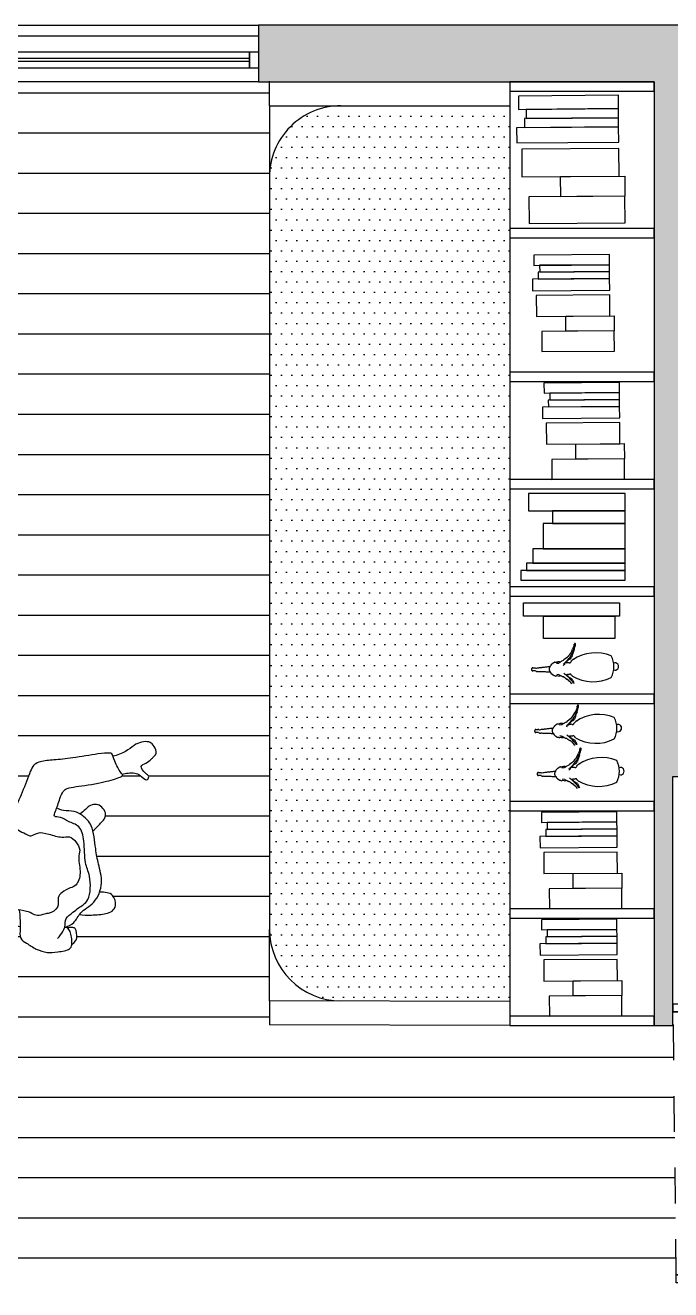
# Model space of a CAD drawing. Header units: metres. Extents: x 113 to 8702, y -1158 to 1243.
# Drawn here: x 5912.402 to 5914.208, y -731.57 to -728.037 of the extents above; entities that cross this region are included whole.
import ezdxf

# ---------------------------------------------------------------- set-up
doc = ezdxf.new("R2010")
doc.units = ezdxf.units.M
doc.header["$MEASUREMENT"] = 0
doc.linetypes.add('HIDDEN', pattern=[0.375, 0.25, -0.125])
for name, color, linetype in [('Edges', 7, 'Continuous'), ('OPENINGS', 7, 'Continuous'), ('PINK', 6, 'Continuous'), ('YELLOW', 2, 'Continuous')]:
    doc.layers.add(name, color=color, linetype=linetype)
pattern_1 = [(0, (0.55346, 22.75361), (3e-17, 0.1122875), [])]

# ---------------------------------------------------------------- blocks, each defined once
blk = doc.blocks.new('kkjef7')
at = {"layer": 'Edges', "color": 250}
for p, q in [((55946.106, -20874.6053), (55946.1058, -20874.6056)), ((55946.1058, -20874.6056), (55946.1061, -20874.606)), ((55946.107, -20874.6048), (55946.106, -20874.6053)), ((55946.1061, -20874.606), (55946.1065, -20874.6064)), ((55946.1065, -20874.6064), (55946.1071, -20874.6068)), ((55946.107, -20874.6048), (55946.1082, -20874.6046)), ((55946.1071, -20874.6068), (55946.1076, -20874.6072)), ((55946.1076, -20874.6072), (55946.1083, -20874.6076)), ((55946.1086, -20874.6046), (55946.1082, -20874.6046)), ((55946.1083, -20874.6076), (55946.1089, -20874.6079)), ((55946.1086, -20874.6046), (55946.1099, -20874.6044)), ((55946.1089, -20874.6079), (55946.1097, -20874.6082)), ((55946.1107, -20874.6084), (55946.1097, -20874.6082)), ((55946.1099, -20874.6044), (55946.1111, -20874.6044)), ((55946.1117, -20874.6086), (55946.1107, -20874.6084)), ((55946.1111, -20874.6044), (55946.1121, -20874.6045)), ((55946.1124, -20874.6088), (55946.1117, -20874.6086)), ((55946.1121, -20874.6045), (55946.1128, -20874.6046)), ((55946.1142, -20874.6093), (55946.1124, -20874.6088)), ((55946.1128, -20874.6046), (55946.1135, -20874.6047)), ((55946.1135, -20874.6047), (55946.1147, -20874.605)), ((55946.1142, -20874.6093), (55946.1144, -20874.6094)), ((55946.116, -20874.6063), (55946.1143, -20874.6059)), ((55946.1144, -20874.6094), (55946.1182, -20874.6107)), ((55946.1147, -20874.605), (55946.1171, -20874.6056)), ((55946.1175, -20874.607), (55946.116, -20874.6063)), ((55946.1201, -20874.6064), (55946.1171, -20874.6056)), ((55946.1175, -20874.607), (55946.1178, -20874.6071)), ((55946.1181, -20874.6072), (55946.1178, -20874.6071)), ((55946.1184, -20874.6073), (55946.1181, -20874.6072)), ((55946.1182, -20874.6107), (55946.123, -20874.6126)), ((55946.121, -20874.6082), (55946.1184, -20874.6073)), ((55946.1237, -20874.6074), (55946.1201, -20874.6064)), ((55946.1247, -20874.6095), (55946.121, -20874.6082)), ((55946.123, -20874.6126), (55946.1298, -20874.6157)), ((55946.1276, -20874.6085), (55946.1237, -20874.6074)), ((55946.1247, -20874.6095), (55946.1316, -20874.6121)), ((55946.1341, -20874.6105), (55946.1276, -20874.6085)), ((55946.1375, -20874.6195), (55946.1298, -20874.6157)), ((55946.1316, -20874.6121), (55946.1396, -20874.6153)), ((55946.1341, -20874.6105), (55946.14, -20874.6124)), ((55946.1443, -20874.6237), (55946.1375, -20874.6195)), ((55946.1396, -20874.6153), (55946.1474, -20874.6189)), ((55946.1461, -20874.6145), (55946.14, -20874.6124)), ((55946.1445, -20874.6238), (55946.1443, -20874.6237)), ((55946.1506, -20874.6282), (55946.1445, -20874.6238)), ((55946.1459, -20874.6185), (55946.1457, -20874.6185)), ((55946.1513, -20874.6164), (55946.1461, -20874.6145)), ((55946.1474, -20874.6189), (55946.1547, -20874.6229)), ((55946.1558, -20874.6328), (55946.1506, -20874.6282)), ((55946.1545, -20874.6178), (55946.1513, -20874.6164)), ((55946.1539, -20874.619), (55946.1537, -20874.6189)), ((55946.1561, -20874.6186), (55946.1545, -20874.6178)), ((55946.1607, -20874.6273), (55946.1547, -20874.6229)), ((55946.1561, -20874.6329), (55946.1558, -20874.6328)), ((55946.1561, -20874.6186), (55946.1582, -20874.6197)), ((55946.1561, -20874.6329), (55946.1604, -20874.6378)), ((55946.1582, -20874.6197), (55946.1598, -20874.6206)), ((55946.1616, -20874.6217), (55946.1598, -20874.6206)), ((55946.1663, -20874.6321), (55946.1607, -20874.6273)), ((55946.1643, -20874.6232), (55946.1616, -20874.6217)), ((55946.1643, -20874.6232), (55946.1652, -20874.6239)), ((55946.166, -20874.6244), (55946.1652, -20874.6239)), ((55946.1654, -20874.6163), (55946.1653, -20874.6165)), ((55946.1666, -20874.6252), (55946.166, -20874.6244)), ((55946.166, -20874.6244), (55946.1663, -20874.6249)), ((55946.1667, -20874.6254), (55946.166, -20874.6244)), ((55946.1663, -20874.6249), (55946.1665, -20874.6252)), ((55946.1715, -20874.6369), (55946.1663, -20874.6321)), ((55946.1666, -20874.6252), (55946.1669, -20874.6257)), ((55946.1666, -20874.6254), (55946.1669, -20874.6257)), ((55946.1669, -20874.6257), (55946.167, -20874.6262)), ((55946.1669, -20874.6257), (55946.167, -20874.6261)), ((55946.167, -20874.626), (55946.167, -20874.6262)), ((55946.1672, -20874.6266), (55946.167, -20874.6262)), ((55946.1673, -20874.6269), (55946.1672, -20874.6266)), ((55946.1673, -20874.6271), (55946.1673, -20874.6269)), ((55946.1674, -20874.6275), (55946.1673, -20874.6271)), ((55946.1676, -20874.6281), (55946.1674, -20874.6275)), ((55946.1678, -20874.6288), (55946.1676, -20874.6281)), ((55946.17, -20874.6128), (55946.1678, -20874.6089)), ((55946.168, -20874.6291), (55946.1678, -20874.6288)), ((55946.1683, -20874.6298), (55946.168, -20874.6291)), ((55946.1684, -20874.6301), (55946.1683, -20874.6298)), ((55946.1688, -20874.6308), (55946.1684, -20874.6301)), ((55946.1695, -20874.632), (55946.1688, -20874.6308)), ((55946.1697, -20874.6325), (55946.1695, -20874.632)), ((55946.1702, -20874.6331), (55946.1697, -20874.6325)), ((55946.17, -20874.6128), (55946.1701, -20874.613)), ((55946.1701, -20874.613), (55946.1725, -20874.6166)), ((55946.1702, -20874.6333), (55946.1702, -20874.6331)), ((55946.1702, -20874.6333), (55946.1714, -20874.6346)), ((55946.1714, -20874.6346), (55946.1716, -20874.6348)), ((55946.1716, -20874.6348), (55946.1718, -20874.635)), ((55946.1721, -20874.6354), (55946.1718, -20874.635)), ((55946.1742, -20874.6372), (55946.1721, -20874.6354)), ((55946.1725, -20874.6166), (55946.1751, -20874.62)), ((55946.1783, -20874.6232), (55946.1751, -20874.62)), ((55946.1789, -20874.6235), (55946.1783, -20874.6232)), ((55946.1806, -20874.6248), (55946.1789, -20874.6235)), ((55946.1818, -20874.6256), (55946.1806, -20874.6248)), ((55946.1819, -20874.6261), (55946.1818, -20874.6256)), ((55946.1819, -20874.6261), (55946.1822, -20874.626)), ((55946.1833, -20874.627), (55946.1822, -20874.626)), ((55946.1823, -20874.6399), (55946.1825, -20874.6356)), ((55946.1828, -20874.6354), (55946.1825, -20874.6356)), ((55946.1832, -20874.6314), (55946.1828, -20874.6354)), ((55946.1832, -20874.6314), (55946.1834, -20874.628)), ((55946.1834, -20874.628), (55946.1833, -20874.627)), ((55946.1837, -20874.6314), (55946.1834, -20874.628)), ((55946.2295, -20874.627), (55946.2294, -20874.6314)), ((55946.2298, -20874.6354), (55946.2294, -20874.6314)), ((55946.2306, -20874.6403), (55946.2294, -20874.6361)), ((55946.2306, -20874.626), (55946.2295, -20874.627)), ((55946.2301, -20874.6356), (55946.2298, -20874.6354)), ((55946.2301, -20874.6356), (55946.2301, -20874.6374)), ((55946.231, -20874.6256), (55946.2306, -20874.626)), ((55946.2322, -20874.6248), (55946.231, -20874.6256)), ((55946.2341, -20874.6235), (55946.2322, -20874.6248)), ((55946.2346, -20874.6232), (55946.2341, -20874.6235)), ((55946.2371, -20874.6209), (55946.2346, -20874.6232)), ((55946.2377, -20874.62), (55946.2371, -20874.6209)), ((55946.2395, -20874.6364), (55946.2407, -20874.6354)), ((55946.2407, -20874.6354), (55946.2417, -20874.6342)), ((55946.2466, -20874.6319), (55946.2413, -20874.6369)), ((55946.2417, -20874.6342), (55946.2424, -20874.6336)), ((55946.2429, -20874.6326), (55946.2424, -20874.6336)), ((55946.2429, -20874.6326), (55946.2431, -20874.6325)), ((55946.2433, -20874.632), (55946.2431, -20874.6325)), ((55946.244, -20874.6308), (55946.2433, -20874.632)), ((55946.2444, -20874.6301), (55946.244, -20874.6308)), ((55946.2445, -20874.6298), (55946.2444, -20874.6301)), ((55946.2448, -20874.6291), (55946.2445, -20874.6298)), ((55946.2452, -20874.6281), (55946.2448, -20874.6291)), ((55946.2452, -20874.6281), (55946.2454, -20874.6275)), ((55946.2454, -20874.6275), (55946.2455, -20874.6271)), ((55946.2455, -20874.6271), (55946.2456, -20874.6269)), ((55946.2456, -20874.6266), (55946.2458, -20874.6262)), ((55946.2456, -20874.6269), (55946.2457, -20874.6265)), ((55946.2457, -20874.6265), (55946.2458, -20874.6262)), ((55946.246, -20874.6257), (55946.2458, -20874.6262)), ((55946.2459, -20874.6261), (55946.246, -20874.6257)), ((55946.246, -20874.6257), (55946.2462, -20874.6252)), ((55946.2469, -20874.6244), (55946.2462, -20874.6252)), ((55946.2462, -20874.6253), (55946.2465, -20874.6249)), ((55946.2465, -20874.6249), (55946.2462, -20874.6252)), ((55946.2465, -20874.6249), (55946.2469, -20874.6244)), ((55946.252, -20874.6274), (55946.2466, -20874.6319)), ((55946.2476, -20874.6239), (55946.2469, -20874.6244)), ((55946.2476, -20874.6239), (55946.2486, -20874.6232)), ((55946.2486, -20874.6232), (55946.2512, -20874.6217)), ((55946.2531, -20874.6206), (55946.2512, -20874.6217)), ((55946.252, -20874.6274), (55946.2581, -20874.6229)), ((55946.2524, -20874.6378), (55946.257, -20874.6328)), ((55946.2531, -20874.6206), (55946.2546, -20874.6197)), ((55946.2546, -20874.6197), (55946.2567, -20874.6186)), ((55946.2583, -20874.6178), (55946.2567, -20874.6186)), ((55946.2622, -20874.6282), (55946.257, -20874.6328)), ((55946.2581, -20874.6229), (55946.2654, -20874.6189)), ((55946.2616, -20874.6164), (55946.2583, -20874.6178)), ((55946.2667, -20874.6145), (55946.2616, -20874.6164)), ((55946.2685, -20874.6237), (55946.2622, -20874.6282)), ((55946.1604, -20874.6378), (55946.1607, -20874.6379)), ((55946.1607, -20874.6379), (55946.1645, -20874.6431)), ((55946.1645, -20874.6431), (55946.1709, -20874.652)), ((55946.1729, -20874.6553), (55946.1709, -20874.652)), ((55946.1762, -20874.6417), (55946.1715, -20874.6369)), ((55946.1729, -20874.6553), (55946.1744, -20874.6583)), ((55946.1762, -20874.6388), (55946.1742, -20874.6372)), ((55946.1744, -20874.6583), (55946.1759, -20874.6615)), ((55946.1771, -20874.664), (55946.1759, -20874.6615)), ((55946.1762, -20874.6388), (55946.1769, -20874.6393)), ((55946.1797, -20874.6456), (55946.1762, -20874.6417)), ((55946.1789, -20874.6408), (55946.1769, -20874.6393)), ((55946.1771, -20874.664), (55946.1782, -20874.6662)), ((55946.1782, -20874.6709), (55946.178, -20874.6765)), ((55946.1781, -20874.6768), (55946.178, -20874.6765)), ((55946.1781, -20874.6701), (55946.179, -20874.6672)), ((55946.1781, -20874.6701), (55946.1782, -20874.6709)), ((55946.1781, -20874.6771), (55946.1781, -20874.6768)), ((55946.1781, -20874.6771), (55946.1786, -20874.6778)), ((55946.179, -20874.6669), (55946.1782, -20874.6662)), ((55946.1786, -20874.681), (55946.1784, -20874.6819)), ((55946.1784, -20874.6819), (55946.1787, -20874.6823)), ((55946.1784, -20874.688), (55946.1793, -20874.6846)), ((55946.1786, -20874.6778), (55946.1786, -20874.681)), ((55946.179, -20874.6831), (55946.1787, -20874.6823)), ((55946.1804, -20874.6421), (55946.1789, -20874.6408)), ((55946.179, -20874.6672), (55946.179, -20874.6669)), ((55946.1798, -20874.6684), (55946.179, -20874.6672)), ((55946.1793, -20874.6846), (55946.179, -20874.6831)), ((55946.1827, -20874.6491), (55946.1797, -20874.6456)), ((55946.1798, -20874.6684), (55946.1814, -20874.6708)), ((55946.1804, -20874.6421), (55946.1816, -20874.6432)), ((55946.1814, -20874.6708), (55946.1822, -20874.6722)), ((55946.1817, -20874.6433), (55946.1816, -20874.6432)), ((55946.1817, -20874.6433), (55946.1821, -20874.6436)), ((55946.1823, -20874.6437), (55946.1821, -20874.6436)), ((55946.1821, -20874.6729), (55946.1822, -20874.6722)), ((55946.1823, -20874.6399), (55946.1822, -20874.6403)), ((55946.1823, -20874.6437), (55946.1822, -20874.6403)), ((55946.1822, -20874.6403), (55946.1829, -20874.6432)), ((55946.1822, -20874.6722), (55946.1826, -20874.6729)), ((55946.1827, -20874.6439), (55946.1823, -20874.6437)), ((55946.1835, -20874.6831), (55946.1826, -20874.6729)), ((55946.1827, -20874.6439), (55946.1835, -20874.6442)), ((55946.1857, -20874.6524), (55946.1827, -20874.6491)), ((55946.1835, -20874.6442), (55946.1848, -20874.6454)), ((55946.1881, -20874.6549), (55946.1857, -20874.6524)), ((55946.1865, -20874.6485), (55946.1861, -20874.647)), ((55946.1874, -20874.6504), (55946.1901, -20874.6537)), ((55946.1901, -20874.6537), (55946.1933, -20874.6555)), ((55946.2247, -20874.6549), (55946.2242, -20874.655)), ((55946.2272, -20874.6524), (55946.2247, -20874.6549)), ((55946.2301, -20874.6491), (55946.2272, -20874.6524)), ((55946.2302, -20874.6729), (55946.228, -20874.6832)), ((55946.2293, -20874.6442), (55946.2296, -20874.6443)), ((55946.2296, -20874.6443), (55946.2301, -20874.6439)), ((55946.2301, -20874.6374), (55946.2306, -20874.6403)), ((55946.2305, -20874.6437), (55946.2301, -20874.6439)), ((55946.2331, -20874.6456), (55946.2301, -20874.6491)), ((55946.2302, -20874.6729), (55946.2314, -20874.6708)), ((55946.2305, -20874.6437), (55946.2306, -20874.6406)), ((55946.2309, -20874.6436), (55946.2305, -20874.6437)), ((55946.2306, -20874.6406), (55946.2306, -20874.6403)), ((55946.2306, -20874.6406), (55946.2307, -20874.6436)), ((55946.2308, -20874.6442), (55946.2308, -20874.6444)), ((55946.2309, -20874.6436), (55946.2312, -20874.6432)), ((55946.2312, -20874.6432), (55946.2324, -20874.6421)), ((55946.2314, -20874.6708), (55946.233, -20874.6684)), ((55946.2339, -20874.6408), (55946.2324, -20874.6421)), ((55946.234, -20874.6668), (55946.233, -20874.6684)), ((55946.2366, -20874.6417), (55946.2331, -20874.6456)), ((55946.2336, -20874.6846), (55946.2337, -20874.6839)), ((55946.2345, -20874.688), (55946.2336, -20874.6846)), ((55946.2338, -20874.6832), (55946.2337, -20874.6836)), ((55946.2337, -20874.6836), (55946.2337, -20874.6839)), ((55946.2342, -20874.6823), (55946.2338, -20874.6832)), ((55946.2339, -20874.6408), (55946.2366, -20874.6388)), ((55946.2346, -20874.6662), (55946.234, -20874.6668)), ((55946.234, -20874.6668), (55946.2347, -20874.6701)), ((55946.2344, -20874.6819), (55946.2342, -20874.6823)), ((55946.2347, -20874.6768), (55946.2343, -20874.6811)), ((55946.2343, -20874.6811), (55946.2344, -20874.6819)), ((55946.2346, -20874.6662), (55946.2357, -20874.664)), ((55946.2347, -20874.6709), (55946.2347, -20874.6701)), ((55946.2347, -20874.6765), (55946.2347, -20874.6709)), ((55946.2347, -20874.6765), (55946.2347, -20874.6768)), ((55946.237, -20874.6615), (55946.2357, -20874.664)), ((55946.2413, -20874.6369), (55946.2366, -20874.6417)), ((55946.2387, -20874.6372), (55946.2366, -20874.6388)), ((55946.237, -20874.6615), (55946.238, -20874.659)), ((55946.238, -20874.659), (55946.2384, -20874.6583)), ((55946.2389, -20874.6572), (55946.2384, -20874.6583)), ((55946.2387, -20874.6372), (55946.2393, -20874.6366)), ((55946.2394, -20874.6558), (55946.2389, -20874.6566)), ((55946.2389, -20874.6572), (55946.2389, -20874.6566)), ((55946.2393, -20874.6366), (55946.2395, -20874.6364)), ((55946.2394, -20874.6558), (55946.2399, -20874.6553)), ((55946.2408, -20874.6538), (55946.2399, -20874.6553)), ((55946.2408, -20874.6538), (55946.2416, -20874.6523)), ((55946.2416, -20874.6523), (55946.2419, -20874.652)), ((55946.2419, -20874.652), (55946.2432, -20874.6501)), ((55946.2432, -20874.6501), (55946.2448, -20874.648)), ((55946.2448, -20874.648), (55946.2483, -20874.6431)), ((55946.2524, -20874.6378), (55946.2483, -20874.6431)), ((55946.1785, -20874.6887), (55946.1784, -20874.688)), ((55946.1786, -20874.6893), (55946.1785, -20874.6887)), ((55946.1786, -20874.6893), (55946.1788, -20874.6898)), ((55946.1792, -20874.6921), (55946.1788, -20874.6898)), ((55946.1796, -20874.6938), (55946.1792, -20874.6921)), ((55946.1796, -20874.6938), (55946.1797, -20874.694)), ((55946.1805, -20874.6948), (55946.1797, -20874.694)), ((55946.1808, -20874.6952), (55946.1805, -20874.6948)), ((55946.1815, -20874.6957), (55946.1808, -20874.695)), ((55946.1808, -20874.6952), (55946.1815, -20874.6957)), ((55946.1815, -20874.6957), (55946.182, -20874.6962)), ((55946.182, -20874.6962), (55946.1825, -20874.6964)), ((55946.1823, -20874.6963), (55946.182, -20874.6962)), ((55946.1823, -20874.6963), (55946.1832, -20874.698)), ((55946.1836, -20874.6991), (55946.1832, -20874.698)), ((55946.1849, -20874.7008), (55946.1836, -20874.6991)), ((55946.1855, -20874.7014), (55946.1849, -20874.7008)), ((55946.1864, -20874.7019), (55946.1855, -20874.7014)), ((55946.1863, -20874.7024), (55946.1864, -20874.7022)), ((55946.1864, -20874.7022), (55946.1864, -20874.7019)), ((55946.1867, -20874.7025), (55946.1864, -20874.7022)), ((55946.1867, -20874.7025), (55946.1907, -20874.7061)), ((55946.1934, -20874.7075), (55946.1907, -20874.7061)), ((55946.1934, -20874.7075), (55946.1945, -20874.7082)), ((55946.1948, -20874.7082), (55946.1945, -20874.7082)), ((55946.195, -20874.7107), (55946.1945, -20874.7082)), ((55946.195, -20874.7085), (55946.1948, -20874.7082)), ((55946.195, -20874.7085), (55946.1958, -20874.7092)), ((55946.1951, -20874.7129), (55946.195, -20874.7107)), ((55946.1953, -20874.7165), (55946.1951, -20874.7129)), ((55946.1956, -20874.7203), (55946.1953, -20874.7165)), ((55946.1959, -20874.7243), (55946.1956, -20874.7203)), ((55946.1958, -20874.7092), (55946.1967, -20874.7097)), ((55946.1962, -20874.7278), (55946.1959, -20874.7243)), ((55946.1965, -20874.7314), (55946.1962, -20874.7278)), ((55946.1967, -20874.7354), (55946.1965, -20874.7314)), ((55946.1967, -20874.7097), (55946.1976, -20874.7104)), ((55946.1969, -20874.7383), (55946.1967, -20874.7354)), ((55946.1991, -20874.7113), (55946.1976, -20874.7104)), ((55946.1991, -20874.7113), (55946.1995, -20874.7116)), ((55946.1995, -20874.7116), (55946.2013, -20874.7125)), ((55946.2014, -20874.7123), (55946.2032, -20874.7132)), ((55946.2032, -20874.7132), (55946.2048, -20874.7134)), ((55946.2048, -20874.7134), (55946.2064, -20874.7135)), ((55946.2064, -20874.7135), (55946.208, -20874.7134)), ((55946.208, -20874.7134), (55946.2096, -20874.7132)), ((55946.2096, -20874.7132), (55946.2115, -20874.7125)), ((55946.2115, -20874.7123), (55946.2133, -20874.7116)), ((55946.2133, -20874.7116), (55946.2137, -20874.7113)), ((55946.2137, -20874.7113), (55946.2152, -20874.7104)), ((55946.2152, -20874.7091), (55946.2175, -20874.7088)), ((55946.2152, -20874.7104), (55946.2158, -20874.7099)), ((55946.2171, -20874.7092), (55946.2158, -20874.7099)), ((55946.2161, -20874.7354), (55946.2159, -20874.7383)), ((55946.2163, -20874.7314), (55946.2161, -20874.7354)), ((55946.2166, -20874.7278), (55946.2163, -20874.7314)), ((55946.2169, -20874.7243), (55946.2166, -20874.7278)), ((55946.2172, -20874.7203), (55946.2169, -20874.7243)), ((55946.2171, -20874.7092), (55946.2175, -20874.7088)), ((55946.2175, -20874.7165), (55946.2172, -20874.7203)), ((55946.2175, -20874.7088), (55946.2178, -20874.7085)), ((55946.2177, -20874.7129), (55946.2175, -20874.7165)), ((55946.2178, -20874.7107), (55946.2177, -20874.7129)), ((55946.2178, -20874.7085), (55946.218, -20874.7083)), ((55946.2178, -20874.7085), (55946.2179, -20874.7101)), ((55946.2179, -20874.7101), (55946.2178, -20874.7107)), ((55946.2184, -20874.7081), (55946.218, -20874.7083)), ((55946.218, -20874.7083), (55946.2183, -20874.7083)), ((55946.2183, -20874.7083), (55946.2185, -20874.708)), ((55946.2185, -20874.708), (55946.2221, -20874.7061)), ((55946.2221, -20874.7061), (55946.2264, -20874.7022)), ((55946.2273, -20874.7014), (55946.2264, -20874.7019)), ((55946.2264, -20874.7019), (55946.2264, -20874.7022)), ((55946.2279, -20874.7008), (55946.2273, -20874.7014)), ((55946.2279, -20874.7008), (55946.2287, -20874.6997)), ((55946.2287, -20874.6997), (55946.2292, -20874.6991)), ((55946.2297, -20874.698), (55946.2292, -20874.6991)), ((55946.2297, -20874.698), (55946.2298, -20874.6968)), ((55946.2302, -20874.6965), (55946.2298, -20874.6968)), ((55946.2302, -20874.6965), (55946.2306, -20874.6962)), ((55946.2304, -20874.6963), (55946.2302, -20874.6965)), ((55946.2304, -20874.6963), (55946.2306, -20874.6962)), ((55946.2304, -20874.6963), (55946.2308, -20874.6962)), ((55946.2308, -20874.6962), (55946.2311, -20874.6959)), ((55946.232, -20874.6952), (55946.2311, -20874.6959)), ((55946.232, -20874.6952), (55946.2323, -20874.6949)), ((55946.2323, -20874.6949), (55946.2332, -20874.694)), ((55946.2335, -20874.6925), (55946.2332, -20874.694)), ((55946.2336, -20874.6921), (55946.2335, -20874.6925)), ((55946.2341, -20874.6898), (55946.2336, -20874.6921)), ((55946.2344, -20874.6887), (55946.2341, -20874.6894)), ((55946.2341, -20874.6894), (55946.2341, -20874.6898)), ((55946.2345, -20874.688), (55946.2344, -20874.6887)), ((55946.1973, -20874.7411), (55946.1969, -20874.7383)), ((55946.1974, -20874.7421), (55946.1973, -20874.7411)), ((55946.1976, -20874.744), (55946.1974, -20874.7421)), ((55946.1977, -20874.7446), (55946.1976, -20874.744)), ((55946.1977, -20874.745), (55946.1977, -20874.7446)), ((55946.1978, -20874.7475), (55946.1977, -20874.745)), ((55946.198, -20874.751), (55946.1978, -20874.7475)), ((55946.1979, -20874.7682), (55946.1979, -20874.767)), ((55946.198, -20874.7688), (55946.1979, -20874.7682)), ((55946.1983, -20874.7546), (55946.198, -20874.751)), ((55946.1981, -20874.7707), (55946.198, -20874.7688)), ((55946.1981, -20874.773), (55946.1981, -20874.7707)), ((55946.1981, -20874.7748), (55946.1981, -20874.773)), ((55946.1981, -20874.7763), (55946.1981, -20874.7748)), ((55946.1981, -20874.7777), (55946.1981, -20874.7763)), ((55946.1981, -20874.7786), (55946.1981, -20874.7777)), ((55946.1981, -20874.7786), (55946.1982, -20874.7797)), ((55946.1982, -20874.7797), (55946.1985, -20874.7807)), ((55946.1985, -20874.7557), (55946.1983, -20874.7546)), ((55946.1988, -20874.7583), (55946.1985, -20874.7557)), ((55946.1985, -20874.7807), (55946.199, -20874.7814)), ((55946.1989, -20874.7591), (55946.1988, -20874.7583)), ((55946.1996, -20874.764), (55946.1989, -20874.7591)), ((55946.1997, -20874.7823), (55946.199, -20874.7814)), ((55946.1998, -20874.7652), (55946.1996, -20874.764)), ((55946.1997, -20874.7823), (55946.2003, -20874.7827)), ((55946.1999, -20874.766), (55946.1998, -20874.7652)), ((55946.2003, -20874.7827), (55946.2009, -20874.783)), ((55946.2009, -20874.783), (55946.2016, -20874.7833)), ((55946.2016, -20874.7833), (55946.2023, -20874.7835)), ((55946.2023, -20874.7835), (55946.2033, -20874.7836)), ((55946.2033, -20874.7836), (55946.2044, -20874.7836)), ((55946.2044, -20874.7836), (55946.2054, -20874.7836)), ((55946.2054, -20874.7836), (55946.2065, -20874.7835)), ((55946.2065, -20874.7835), (55946.2072, -20874.7833)), ((55946.2072, -20874.7833), (55946.2079, -20874.783)), ((55946.2079, -20874.783), (55946.2085, -20874.7827)), ((55946.2085, -20874.7827), (55946.209, -20874.7823)), ((55946.209, -20874.7823), (55946.2092, -20874.782)), ((55946.2092, -20874.782), (55946.2098, -20874.7814)), ((55946.2098, -20874.7814), (55946.2103, -20874.7807)), ((55946.2103, -20874.7807), (55946.2106, -20874.7797)), ((55946.2107, -20874.7707), (55946.2106, -20874.773)), ((55946.2106, -20874.773), (55946.2106, -20874.7748)), ((55946.2106, -20874.7748), (55946.2106, -20874.7763)), ((55946.2106, -20874.7763), (55946.2107, -20874.7777)), ((55946.2107, -20874.7777), (55946.2106, -20874.7786)), ((55946.2106, -20874.7797), (55946.2106, -20874.7786)), ((55946.2108, -20874.7682), (55946.2107, -20874.7707)), ((55946.213, -20874.7652), (55946.2129, -20874.7672)), ((55946.2132, -20874.764), (55946.213, -20874.7652)), ((55946.2132, -20874.764), (55946.2139, -20874.7591)), ((55946.214, -20874.7583), (55946.2139, -20874.7591)), ((55946.2145, -20874.7546), (55946.214, -20874.7583)), ((55946.2149, -20874.751), (55946.2145, -20874.7546)), ((55946.2151, -20874.7475), (55946.2149, -20874.751)), ((55946.2153, -20874.744), (55946.2151, -20874.7475)), ((55946.2156, -20874.7411), (55946.2153, -20874.744)), ((55946.2159, -20874.7383), (55946.2156, -20874.7411))]:
    blk.add_line(p, q, dxfattribs=at)
for centre, radius, start, end in [((55946.31, -20874.5295), 0.1629, 155.4174, 212.3501), ((55946.2019, -20874.5446), 0.092, 59.7625, 115.7337), ((55946.2051, -20874.4486), 0.0147, 337.8992, 198.2587), ((55946.1001, -20874.5329), 0.1629, 327.6499, 24.5826)]:
    blk.add_arc(centre, radius, start, end, dxfattribs=at)
blk = doc.blocks.new('HBWDKN')
at = {"color": 41}
for points, knots in [([(4787.351, 1317.2188), (4787.348, 1317.2116), (4787.3411, 1317.2022), (4787.3329, 1317.1864), (4787.3396, 1317.1657), (4787.3362, 1317.1574), (4787.3494, 1317.1242), (4787.3794, 1317.1307), (4787.3929, 1317.1144), (4787.4023, 1317.0905), (4787.4052, 1317.0704), (4787.4395, 1317.0528), (4787.4814, 1317.0607), (4787.5028, 1317.0474), (4787.5282, 1317.0577), (4787.5469, 1317.0741), (4787.5426, 1317.0981), (4787.5586, 1317.1312), (4787.569, 1317.1614), (4787.5553, 1317.1817), (4787.5672, 1317.1967), (4787.578, 1317.2146), (4787.5935, 1317.2289), (4787.5654, 1317.2618), (4787.5596, 1317.2784), (4787.5503, 1317.2993), (4787.5221, 1317.3185), (4787.4884, 1317.3085), (4787.4547, 1317.319), (4787.4271, 1317.3156), (4787.4027, 1317.2884), (4787.3774, 1317.2931), (4787.3606, 1317.2646), (4787.3595, 1317.2499), (4787.3547, 1317.2279), (4787.351, 1317.2188)], [0, 0, 0, 0, 0.243758, 0.469126, 0.711875, 0.878807, 1.174441, 1.45586, 1.687286, 1.95782, 2.190653, 2.505465, 2.853004, 3.109236, 3.378674, 3.633135, 3.883574, 4.208805, 4.512219, 4.75122, 4.981103, 5.235644, 5.457588, 5.794591, 6.034522, 6.28788, 6.592593, 6.910286, 7.231556, 7.513762, 7.830184, 8.088918, 8.379427, 8.600643, 8.908256, 8.908256, 8.908256, 8.908256]), ([(4787.3097, 1317.2418), (4787.3125, 1317.2486), (4787.3197, 1317.2628), (4787.3511, 1317.2727), (4787.363, 1317.2765), (4787.3693, 1317.278)], [0, 0, 0, 0, 0.2578445, 0.5630876, 0.8048245, 0.8048245, 0.8048245, 0.8048245]), ([(4787.5553, 1317.2874), (4787.5648, 1317.2813), (4787.5835, 1317.2687), (4787.5996, 1317.2603), (4787.6141, 1317.2437), (4787.6178, 1317.2338), (4787.6193, 1317.2287)], [0, 0, 0, 0, 0.318973, 0.55567, 0.805324, 1.02326, 1.02326, 1.02326, 1.02326]), ([(4787.3569, 1317.2388), (4787.3494, 1317.2388), (4787.3341, 1317.2393), (4787.3066, 1317.2416), (4787.2764, 1317.2485), (4787.2625, 1317.2283), (4787.2416, 1317.2054), (4787.2282, 1317.175), (4787.228, 1317.1474), (4787.2293, 1317.1101), (4787.2429, 1317.1035), (4787.2597, 1317.1022), (4787.2769, 1317.1034), (4787.2905, 1317.1075), (4787.2936, 1317.1149), (4787.2944, 1317.1183)], [0, 0, 0, 0, 0.259994, 0.55285, 0.842148, 1.095273, 1.403355, 1.713057, 2.009948, 2.331933, 2.525445, 2.748828, 2.979667, 3.178282, 3.355898, 3.355898, 3.355898, 3.355898]), ([(4787.2657, 1317.1418), (4787.2683, 1317.1384), (4787.2741, 1317.1319), (4787.2936, 1317.1152), (4787.32, 1317.1155), (4787.3327, 1317.0893), (4787.3446, 1317.0743), (4787.3579, 1317.0367), (4787.4302, 1317.0287), (4787.4653, 1317.0432), (4787.5261, 1317.0339), (4787.5718, 1317.0401), (4787.5851, 1317.0739), (4787.6017, 1317.0909), (4787.6037, 1317.1153), (4787.6206, 1317.1037), (4787.6527, 1317.09), (4787.6722, 1317.0789), (4787.6808, 1317.0647), (4787.6803, 1317.0378), (4787.6822, 1316.9696), (4787.6902, 1316.9217), (4787.6956, 1316.9047), (4787.7063, 1316.9133), (4787.7369, 1316.9255), (4787.7617, 1316.9283), (4787.7634, 1316.9379), (4787.7652, 1316.9718), (4787.7605, 1317.0407), (4787.762, 1317.0908), (4787.7633, 1317.1301), (4787.7568, 1317.1493), (4787.7419, 1317.1616), (4787.6876, 1317.1878), (4787.641, 1317.217), (4787.605, 1317.237), (4787.5898, 1317.2386), (4787.5827, 1317.2392)], [0, 0, 0, 0, 0.197049, 0.467566, 0.737699, 1.015436, 1.259224, 1.582254, 2.024992, 2.371322, 2.796046, 3.153497, 3.465071, 3.739154, 3.967343, 4.171258, 4.506139, 4.764805, 4.971091, 5.248207, 5.709345, 6.100884, 6.289167, 6.457885, 6.784056, 7.046062, 7.189918, 7.500888, 7.963833, 8.361908, 8.699644, 8.932534, 9.162909, 9.58574, 10.007097, 10.350573, 10.604033, 10.604033, 10.604033, 10.604033]), ([(4787.2439, 1317.1042), (4787.2515, 1317.0926), (4787.2594, 1317.0863), (4787.2899, 1317.0865), (4787.2908, 1317.0991), (4787.292, 1317.1071), (4787.2914, 1317.1112)], [0, 0, 0, 0, 0.245833, 0.584499, 0.79018, 1.021895, 1.021895, 1.021895, 1.021895]), ([(4787.2944, 1317.1183), (4787.296, 1317.1087), (4787.3017, 1317.0879), (4787.3334, 1317.0717), (4787.3494, 1317.0246), (4787.404, 1316.9953), (4787.459, 1317.0042), (4787.5012, 1317.0073), (4787.5685, 1317.0048), (4787.5973, 1317.0306), (4787.6148, 1317.0523), (4787.6166, 1317.0836), (4787.624, 1317.0954), (4787.6275, 1317.1012)], [0, 0, 0, 0, 0.296033, 0.60905, 0.98459, 1.400543, 1.800893, 2.166256, 2.606535, 2.936906, 3.221323, 3.519894, 3.767248, 3.767248, 3.767248, 3.767248]), ([(4787.3244, 1317.0737), (4787.3221, 1317.0626), (4787.3187, 1317.0411), (4787.317, 1317), (4787.3222, 1316.9812), (4787.3364, 1316.9656), (4787.3694, 1316.9719), (4787.3765, 1316.989), (4787.3803, 1317.0029), (4787.3803, 1317.0099)], [0, 0, 0, 0, 0.319715, 0.66763, 0.90647, 1.14114, 1.436866, 1.665247, 1.916713, 1.916713, 1.916713, 1.916713]), ([(4787.5529, 1317.0082), (4787.5569, 1317.0019), (4787.5654, 1316.9908), (4787.5853, 1316.9661), (4787.6026, 1316.9673), (4787.6203, 1316.9776), (4787.627, 1316.9926), (4787.6231, 1317.0114), (4787.6141, 1317.021), (4787.607, 1317.0328), (4787.6033, 1317.0386)], [0, 0, 0, 0, 0.25929, 0.557032, 0.771918, 1.013236, 1.229485, 1.459937, 1.660154, 1.908197, 1.908197, 1.908197, 1.908197]), ([(4787.6997, 1316.9083), (4787.7007, 1316.9027), (4787.7017, 1316.8914), (4787.7001, 1316.8717), (4787.6925, 1316.8586), (4787.6702, 1316.8422), (4787.6855, 1316.8322), (4787.6944, 1316.8439), (4787.7184, 1316.8596), (4787.7216, 1316.8371), (4787.7326, 1316.8223), (4787.7373, 1316.8154), (4787.7476, 1316.8015), (4787.7732, 1316.8133), (4787.7824, 1316.8224), (4787.7838, 1316.8448), (4787.7773, 1316.8659), (4787.7601, 1316.8904), (4787.7541, 1316.9152), (4787.7529, 1316.9276)], [0, 0, 0, 0, 0.227651, 0.464849, 0.686706, 0.944658, 1.115715, 1.322541, 1.579281, 1.800177, 2.035322, 2.220311, 2.465353, 2.659441, 2.853963, 3.092323, 3.350578, 3.626177, 3.93611, 3.93611, 3.93611, 3.93611])]:
    blk.add_open_spline(points, degree=3, knots=knots, dxfattribs=at)
blk = doc.blocks.new('jef')
at = {"layer": 'PINK', "color": 250, "linetype": 'HIDDEN', "ltscale": 0.1}
for p, q in [((5868.94, -807.67), (5907.66, -821.77)), ((5869.08, -807.29), (5907.8, -821.4))]:
    blk.add_line(p, q, dxfattribs=at)
for points in [[(5868.63, -808.54), (5867.45, -808.11), (5868.22, -806), (5869.4, -806.42)], [(5868.63, -808.54), (5869.4, -806.42), (5908.11, -820.53), (5907.34, -822.64)], [(5908.52, -823.07), (5907.34, -822.64), (5908.11, -820.53), (5909.29, -820.96)]]:
    blk.add_lwpolyline(points, close=True, dxfattribs=at)

msp = doc.modelspace()

# ---------------------------------------------------------------- hatches: boundary and pattern name
at = {"layer": 'YELLOW'}
h = msp.add_hatch(color=97, dxfattribs=at)
h.dxf.hatch_style = 1
h.paths.add_polyline_path([(5915.0962, -729.9775), (5914.3196, -729.9775), (5914.3196, -728.1968), (5914.3723, -728.1968), (5914.3723, -728.0366), (5913.0546, -728.0366), (5913.0546, -728.1947), (5914.1615, -728.1947), (5914.1615, -730.832), (5914.2142, -730.832), (5914.2142, -730.1356), (5915.0962, -730.1356)])
h = msp.add_hatch(dxfattribs=at)
h.set_pattern_fill('ANSI31', color=15, scale=0.8983, angle=315)
h.set_pattern_definition(pattern_1)
h.paths.add_polyline_path([(5913.0853, -728.4617), (5913.0853, -728.2616), (5913.0853, -728.1947), (5911.3267, -728.1947), (5911.2347, -728.1947), (5911.2347, -728.2036), (5912.2641, -728.2036), (5912.2641, -729.104), (5911.6526, -729.104), (5911.5636, -729.104), (5911.2347, -729.104), (5911.2347, -729.7543), (5913.0854, -729.7543)])
h.paths.add_polyline_path([(5911.2347, -729.104), (5911.0518, -729.104), (5911.0518, -729.4275, -0.414214), (5910.8518, -729.6275), (5910.4253, -729.6275, -0.414214), (5910.2253, -729.4275), (5910.2198, -729.6275), (5910.2198, -729.7543), (5911.2347, -729.7543)])
h.paths.add_polyline_path([(5910.8752, -729.8642), (5911.2347, -729.8642), (5911.2347, -729.7543), (5910.2198, -729.7543), (5910.2198, -730.2336), (5910.2198, -730.832), (5910.2198, -731.0602), (5910.2198, -731.7229), (5911.2347, -731.7229), (5911.2347, -730.9246), (5910.8752, -730.9246)])
h.paths.add_polyline_path([(5914.1615, -730.832), (5913.7577, -730.832), (5913.0853, -730.8301), (5913.0855, -730.7632), (5913.0855, -730.5632), (5913.0854, -729.7543), (5911.2347, -729.7543), (5911.2347, -729.8642), (5911.9515, -729.8642), (5911.9515, -730.9246), (5911.2347, -730.9246), (5911.2347, -731.7229), (5912.354, -731.7229), (5912.354, -732.0261), (5912.3546, -732.0261), (5914.1615, -732.0261)])
edge = h.paths.add_edge_path(flags=16)
edge.add_spline(control_points=[(5912.5326, -730.6057), (5912.5326, -730.606), (5912.532, -730.6106), (5912.5285, -730.6208), (5912.4915, -730.6266), (5912.4641, -730.6296), (5912.4323, -730.6199), (5912.4071, -730.6019), (5912.3855, -730.5904), (5912.3878, -730.5691), (5912.3881, -730.5578), (5912.3881, -730.5566)], knot_values=[0.516864, 0.516864, 0.516864, 0.516864, 0.529237, 0.72275, 1.044734, 1.341625, 1.651327, 1.959409, 2.212535, 2.501833, 2.537818, 2.537818, 2.537818, 2.537818], degree=3, periodic=0)
edge.add_spline(control_points=[(5912.3881, -730.5566), (5912.381, -730.5546), (5912.3661, -730.5491), (5912.3526, -730.5191), (5912.3474, -730.5077), (5912.3452, -730.5016)], knot_values=[0, 0, 0, 0, 0.257844, 0.563088, 0.804825, 0.804825, 0.804825, 0.804825], degree=3, periodic=0)
edge.add_spline(control_points=[(5912.3452, -730.5016), (5912.3408, -730.4993), (5912.3296, -730.491), (5912.3309, -730.4698), (5912.301, -730.4487), (5912.2944, -730.4217), (5912.3008, -730.387), (5912.2869, -730.3547), (5912.3006, -730.3285), (5912.3108, -730.3202), (5912.3139, -730.3181)], knot_values=[6.152597, 6.152597, 6.152597, 6.152597, 6.294973, 6.553707, 6.870129, 7.152336, 7.473605, 7.791298, 8.096011, 8.231294, 8.231294, 8.231294, 8.231294], degree=3, periodic=0)
edge.add_spline(control_points=[(5912.3139, -730.3181), (5912.3188, -730.3079), (5912.3291, -730.2879), (5912.3356, -730.2708), (5912.3504, -730.2546), (5912.3597, -730.2497), (5912.3646, -730.2476)], knot_values=[0, 0, 0, 0, 0.318973, 0.55567, 0.805324, 1.02326, 1.02326, 1.02326, 1.02326], degree=3, periodic=0)
edge.add_spline(control_points=[(5912.3646, -730.2476), (5912.367, -730.2411), (5912.3769, -730.2179), (5912.3972, -730.175), (5912.4168, -730.1179), (5912.4273, -730.1017), (5912.4455, -730.093), (5912.4847, -730.0896), (5912.5346, -730.0852), (5912.6025, -730.0724), (5912.6363, -730.0702), (5912.6441, -730.0706), (5912.6467, -730.0762), (5912.6479, -730.0794)], knot_values=[6.930081, 6.930081, 6.930081, 6.930081, 7.112681, 7.534038, 7.956869, 8.187244, 8.420135, 8.75787, 9.155945, 9.61889, 9.92986, 10.073716, 10.189697, 10.189697, 10.189697, 10.189697], degree=3, periodic=0)
edge.add_spline(control_points=[(5912.6479, -730.0794), (5912.66, -730.0768), (5912.6839, -730.0679), (5912.7062, -730.0479), (5912.7265, -730.0389), (5912.7488, -730.0377), (5912.7589, -730.0458), (5912.7737, -730.0698), (5912.7611, -730.0816), (5912.7548, -730.0871), (5912.7414, -730.0998), (5912.7194, -730.1056), (5912.7379, -730.1276), (5912.7505, -730.135), (5912.7424, -730.1514), (5912.7235, -730.1313), (5912.7096, -730.1253), (5912.6898, -730.126), (5912.6788, -730.1282), (5912.6733, -730.1299)], knot_values=[0, 0, 0, 0, 0.309933, 0.585532, 0.843787, 1.082147, 1.276669, 1.470757, 1.715799, 1.900788, 2.135933, 2.356829, 2.613569, 2.820394, 2.991452, 3.249404, 3.471261, 3.708459, 3.93611, 3.93611, 3.93611, 3.93611], degree=3, periodic=0)
edge.add_spline(control_points=[(5912.6733, -730.1299), (5912.674, -730.1311), (5912.6753, -730.1345), (5912.6611, -730.1409), (5912.6145, -730.1546), (5912.547, -730.1645), (5912.5202, -730.1672), (5912.5071, -730.1774), (5912.4994, -730.1957), (5912.4933, -730.2157), (5912.4902, -730.2244)], knot_values=[4.260039, 4.260039, 4.260039, 4.260039, 4.336377, 4.52466, 4.916198, 5.377337, 5.654453, 5.860739, 6.119405, 6.365505, 6.365505, 6.365505, 6.365505], degree=3, periodic=0)
edge.add_spline(control_points=[(5912.4902, -730.2244), (5912.4964, -730.2272), (5912.509, -730.2331), (5912.5366, -730.2314), (5912.5502, -730.2378), (5912.5553, -730.241)], knot_values=[3.03345, 3.03345, 3.03345, 3.03345, 3.280804, 3.579375, 3.767248, 3.767248, 3.767248, 3.767248], degree=3, periodic=0)
edge.add_spline(control_points=[(5912.5553, -730.241), (5912.5606, -730.2367), (5912.5714, -730.2282), (5912.58, -730.2181), (5912.5982, -730.212), (5912.6138, -730.2169), (5912.6261, -730.2333), (5912.6294, -730.2503), (5912.6072, -730.273), (5912.5972, -730.2828), (5912.5914, -730.2875)], knot_values=[0, 0, 0, 0, 0.248043, 0.44826, 0.678712, 0.89496, 1.136278, 1.351165, 1.648907, 1.908197, 1.908197, 1.908197, 1.908197], degree=3, periodic=0)
edge.add_spline(control_points=[(5912.5914, -730.2875), (5912.5955, -730.3032), (5912.5991, -730.3424), (5912.6064, -730.3803), (5912.6188, -730.4233), (5912.613, -730.4509), (5912.6101, -730.4591)], knot_values=[1.218137, 1.218137, 1.218137, 1.218137, 1.55395, 1.919313, 2.319664, 2.50207, 2.50207, 2.50207, 2.50207], degree=3, periodic=0)
edge.add_spline(control_points=[(5912.6101, -730.4591), (5912.6171, -730.4583), (5912.6313, -730.4604), (5912.6491, -730.4655), (5912.6592, -730.4974), (5912.6455, -730.5134), (5912.6274, -730.5208), (5912.5864, -730.5239), (5912.5647, -730.5232), (5912.5534, -730.5221)], knot_values=[0, 0, 0, 0, 0.251466, 0.479847, 0.775573, 1.010243, 1.249083, 1.596998, 1.916713, 1.916713, 1.916713, 1.916713], degree=3, periodic=0)
edge.add_spline(control_points=[(5912.5534, -730.5221), (5912.548, -730.5296), (5912.54, -730.5472), (5912.522, -730.5545), (5912.5126, -730.5572)], knot_values=[0, 0, 0, 0, 0.253992, 0.550025, 0.550025, 0.550025, 0.550025], degree=3, periodic=0)
edge.add_spline(control_points=[(5912.5126, -730.5572), (5912.5151, -730.5575), (5912.5177, -730.5581), (5912.52, -730.5593)], knot_values=[3.227377, 3.227377, 3.227377, 3.227377, 3.355898, 3.355898, 3.355898, 3.355898], degree=3, periodic=0)
edge.add_spline(control_points=[(5912.52, -730.5593), (5912.524, -730.5583), (5912.5321, -730.5585), (5912.5447, -730.5579), (5912.5485, -730.5881), (5912.5432, -730.5968), (5912.5326, -730.6057)], knot_values=[0, 0, 0, 0, 0.231715, 0.437396, 0.776063, 1.021895, 1.021895, 1.021895, 1.021895], degree=3, periodic=0)
edge = h.paths.add_edge_path(flags=16)
edge.add_spline(control_points=[(5913.034, -731.8244), (5913.0297, -731.8227), (5913.0175, -731.8175), (5913.0064, -731.8062), (5913.0031, -731.7842), (5912.9699, -731.7729), (5912.9468, -731.7423), (5912.9109, -731.7488), (5912.9124, -731.7265), (5912.8965, -731.7063), (5912.909, -731.6675), (5912.9392, -731.6304), (5912.9733, -731.631), (5913.004, -731.6078), (5913.0467, -731.582), (5913.0984, -731.5766), (5913.1647, -731.5763), (5913.2372, -731.5777), (5913.2618, -731.5882), (5913.3091, -731.6093), (5913.3156, -731.6216), (5913.3514, -731.6172), (5913.375, -731.6179), (5913.3878, -731.6336), (5913.4161, -731.6365), (5913.4322, -731.6644), (5913.4409, -731.6862), (5913.4432, -731.6997), (5913.4435, -731.7031)], knot_values=[10.127564, 10.127564, 10.127564, 10.127564, 10.494809, 11.16943, 11.836764, 12.706979, 13.64496, 14.446591, 15.055217, 15.79834, 16.74447, 17.77585, 18.62391, 19.556492, 20.627387, 21.716028, 22.991185, 24.265789, 25.097427, 26.15967, 26.701233, 27.581058, 28.324507, 28.972905, 29.749513, 30.58932, 31.434206, 31.723986, 31.723986, 31.723986, 31.723986], degree=3, periodic=0)
edge.add_spline(control_points=[(5913.4435, -731.7031), (5913.4474, -731.7056), (5913.4546, -731.7116), (5913.4621, -731.7313), (5913.4533, -731.745), (5913.4485, -731.7663), (5913.4364, -731.7764), (5913.428, -731.785), (5913.4235, -731.7862)], knot_values=[1.780475, 1.780475, 1.780475, 1.780475, 2.349889, 3.013054, 3.62083, 4.319596, 4.932656, 5.528895, 5.528895, 5.528895, 5.528895], degree=3, periodic=0)
edge.add_spline(control_points=[(5913.4235, -731.7862), (5913.4246, -731.7901), (5913.427, -731.7984), (5913.4315, -731.8296), (5913.435, -731.857), (5913.436, -731.877), (5913.4361, -731.8794)], knot_values=[6.786671, 6.786671, 6.786671, 6.786671, 7.323406, 8.154105, 9.182004, 9.322012, 9.322012, 9.322012, 9.322012], degree=3, periodic=0)
edge.add_spline(control_points=[(5913.4361, -731.8794), (5913.441, -731.884), (5913.4509, -731.8932), (5913.479, -731.9218), (5913.5004, -731.9425), (5913.5029, -731.9666), (5913.5133, -731.9949), (5913.5019, -732.0131), (5913.4849, -732.0261), (5913.4457, -732.002), (5913.4316, -731.9738), (5913.4167, -731.9495), (5913.406, -731.9429), (5913.4007, -731.9401)], knot_values=[0, 0, 0, 0, 0.688338, 1.656212, 2.482267, 3.223531, 4.041111, 4.716969, 5.358498, 6.333594, 7.220583, 8.016752, 8.664208, 8.664208, 8.664208, 8.664208], degree=3, periodic=0)
edge.add_spline(control_points=[(5913.4007, -731.9401), (5913.3962, -731.9407), (5913.3821, -731.9416), (5913.3534, -731.9378), (5913.3388, -731.9038), (5913.3126, -731.8882), (5913.2769, -731.8863), (5913.2591, -731.8739), (5913.251, -731.8672)], knot_values=[0, 0, 0, 0, 0.422148, 1.263447, 2.154439, 2.979199, 3.878311, 4.736976, 4.736976, 4.736976, 4.736976], degree=3, periodic=0)
edge.add_spline(control_points=[(5913.251, -731.8672), (5913.2493, -731.868), (5913.2387, -731.8725), (5913.2172, -731.8793), (5913.2073, -731.8746), (5913.2028, -731.8724)], knot_values=[0, 0, 0, 0, 0.164461, 0.993179, 1.585368, 1.585368, 1.585368, 1.585368], degree=3, periodic=0)
edge.add_spline(control_points=[(5913.2028, -731.8724), (5913.1995, -731.876), (5913.191, -731.8837), (5913.1691, -731.8939), (5913.1306, -731.8989), (5913.0975, -731.8858), (5913.0926, -731.8704), (5913.0886, -731.8633), (5913.0871, -731.8597)], knot_values=[0, 0, 0, 0, 0.521035, 1.281047, 2.242375, 3.120581, 3.703117, 4.229003, 4.229003, 4.229003, 4.229003], degree=3, periodic=0)
edge.add_spline(control_points=[(5913.0871, -731.8597), (5913.0842, -731.8588), (5913.0815, -731.8577), (5913.0789, -731.8563), (5913.0753, -731.8542), (5913.0721, -731.8513), (5913.0691, -731.8477)], knot_values=[20.151464, 20.151464, 20.151464, 20.151464, 20.451955, 20.451955, 20.451955, 20.877336, 20.877336, 20.877336, 20.877336], degree=3, periodic=0)
edge.add_spline(control_points=[(5913.0691, -731.8477), (5913.0638, -731.8481), (5913.053, -731.847), (5913.0397, -731.8364), (5913.0355, -731.8285), (5913.034, -731.8244)], knot_values=[0, 0, 0, 0, 0.606843, 1.222361, 1.776407, 1.776407, 1.776407, 1.776407], degree=3, periodic=0)
h = msp.add_hatch(dxfattribs=at)
h.set_pattern_fill('DOTS', color=15, scale=0.4635)
h.set_pattern_definition([(0, (0.553458, 22.753606), (0.014484375, 0.02896875), [0, -0.02896875])])
h.paths.add_polyline_path([(5913.7577, -729.332), (5913.7577, -729.306), (5913.7577, -729.032), (5913.7577, -729.006), (5913.7577, -728.6304), (5913.7577, -728.6044), (5913.7577, -728.2616), (5913.2853, -728.2616, 0.414236), (5913.0853, -728.4617), (5913.0855, -730.5632, 0.413353), (5913.2849, -730.7632), (5913.7577, -730.7652)])
h = msp.add_hatch(dxfattribs=at)
h.set_pattern_fill('ANSI31', color=15, scale=0.8983, angle=315)
h.set_pattern_definition(pattern_1)
h.paths.add_polyline_path([(5917.9535, -730.8652), (5917.9535, -730.7935), (5917.9535, -730.7255), (5916.4017, -730.7255), (5916.2608, -730.7255), (5915.0962, -730.7256), (5915.0962, -730.832), (5914.9983, -730.832, -0.308953), (5914.5221, -731.5053), (5914.5246, -731.5122), (5914.4868, -731.5258), (5914.4841, -731.5182, -0.076681), (5914.2636, -731.551), (5914.2234, -731.5515), (5914.2232, -731.5292), (5914.2155, -730.832), (5914.1615, -730.832), (5914.1615, -732.0261), (5914.3196, -732.0261), (5914.3723, -732.0261), (5916.0039, -732.0261), (5916.8598, -732.0261, -0.003356), (5916.8596, -732.0108), (5916.851, -732.0106), (5916.852, -731.9486), (5916.861, -731.9488, -0.388327)])

# ---------------------------------------------------------------- linework, layer by layer
at = {"layer": 'OPENINGS', "color": 251, "ltscale": 0.1}
for points in [[(5913.7825, -728.2719), (5914.0618, -728.2696), (5914.0615, -728.2322), (5913.7822, -728.2345)], [(5913.7986, -728.3226), (5914.0622, -728.3205), (5914.062, -728.2951), (5913.7984, -728.2972)], [(5913.8037, -728.2972), (5914.062, -728.2951), (5914.0618, -728.2696), (5913.8034, -728.2717)], [(5913.7772, -728.3655), (5914.0625, -728.3631), (5914.0622, -728.3205), (5913.7769, -728.3228)], [(5913.7916, -728.4605), (5914.0633, -728.4583), (5914.0627, -728.3806), (5913.791, -728.3828)], [(5914.0797, -728.5141), (5913.9003, -728.5156), (5913.8998, -728.4596), (5914.0792, -728.4582)], [(5913.8118, -728.5907), (5914.0803, -728.5885), (5914.0797, -728.5141), (5913.8112, -728.5163)], [(5913.8253, -728.7075), (5914.0365, -728.7058), (5914.0363, -728.6775), (5913.825, -728.6792)], [(5913.8375, -728.7459), (5914.0368, -728.7443), (5914.0367, -728.725), (5913.8373, -728.7266)], [(5913.8413, -728.7266), (5914.0367, -728.725), (5914.0365, -728.7058), (5913.8411, -728.7074)], [(5913.8213, -728.7783), (5914.0371, -728.7765), (5914.0368, -728.7443), (5913.8211, -728.746)], [(5913.8322, -728.8502), (5914.0377, -728.8485), (5914.0372, -728.7897), (5913.8317, -728.7914)], [(5914.0501, -728.8907), (5913.9144, -728.8918), (5913.914, -728.8495), (5914.0497, -728.8484)], [(5913.8475, -728.9486), (5914.0505, -728.947), (5914.0501, -728.8907), (5913.847, -728.8924)], [(5913.8534, -729.0649), (5914.0646, -729.0632), (5914.0644, -729.0349), (5913.8532, -729.0366)], [(5913.8694, -729.084), (5914.0648, -729.0824), (5914.0646, -729.0632), (5913.8693, -729.0648)], [(5913.8494, -729.1357), (5914.0652, -729.1339), (5914.065, -729.1017), (5913.8492, -729.1034)], [(5913.8656, -729.1033), (5914.065, -729.1017), (5914.0648, -729.0824), (5913.8655, -729.084)], [(5913.8603, -729.2076), (5914.0658, -729.2059), (5914.0653, -729.1471), (5913.8598, -729.1488)], [(5914.0782, -729.2481), (5913.9425, -729.2492), (5913.9422, -729.2069), (5914.0778, -729.2058)], [(5913.8756, -729.306), (5914.0786, -729.3044), (5914.0782, -729.2481), (5913.8751, -729.2498)], [(5913.8463, -730.2649), (5914.0575, -730.2632), (5914.0573, -730.2349), (5913.8461, -730.2366)], [(5913.8585, -730.3033), (5914.0579, -730.3017), (5914.0577, -730.2824), (5913.8584, -730.284)], [(5913.8623, -730.284), (5914.0577, -730.2824), (5914.0575, -730.2632), (5913.8622, -730.2648)], [(5913.8424, -730.3357), (5914.0581, -730.3339), (5914.0579, -730.3017), (5913.8421, -730.3034)], [(5913.8532, -730.4076), (5914.0587, -730.4059), (5914.0582, -730.3471), (5913.8527, -730.3488)], [(5914.0711, -730.4481), (5913.9354, -730.4492), (5913.9351, -730.4069), (5914.0707, -730.4058)], [(5913.8685, -730.506), (5914.0715, -730.5044), (5914.0711, -730.4481), (5913.868, -730.4498)], [(5913.8463, -730.5649), (5914.0575, -730.5632), (5914.0573, -730.5349), (5913.8461, -730.5366)], [(5913.8623, -730.584), (5914.0577, -730.5824), (5914.0575, -730.5632), (5913.8622, -730.5648)], [(5913.8585, -730.6033), (5914.0579, -730.6017), (5914.0577, -730.5824), (5913.8584, -730.584)], [(5913.8424, -730.6357), (5914.0581, -730.6339), (5914.0579, -730.6017), (5913.8421, -730.6034)], [(5913.8532, -730.7076), (5914.0587, -730.7059), (5914.0582, -730.6471), (5913.8527, -730.6488)], [(5914.0711, -730.7481), (5913.9354, -730.7492), (5913.9351, -730.7069), (5914.0707, -730.7058)], [(5913.8685, -730.806), (5914.0715, -730.8044), (5914.0711, -730.7481), (5913.868, -730.7498)]]:
    msp.add_lwpolyline(points, close=True, dxfattribs=at)
at = {"layer": 'PINK', "color": 1}
for p, q in [((5911.3267, -728.0366), (5913.0546, -728.0366)), ((5913.0546, -728.1947), (5911.3267, -728.1947))]:
    msp.add_line(p, q, dxfattribs=at)
at = {"layer": 'PINK', "color": 250}
msp.add_line((5913.0546, -728.0366), (5913.0546, -728.1947), dxfattribs=at)
at = {"layer": 'PINK', "color": 3}
for p, q in [((5912.2032, -728.0658), (5913.0546, -728.0658)), ((5913.0295, -728.1295), (5912.2032, -728.1295)), ((5913.0295, -728.1375), (5912.2032, -728.1375))]:
    msp.add_line(p, q, dxfattribs=at)
at = {"layer": 'PINK', "color": 2}
for p, q in [((5913.0853, -728.2616), (5913.0853, -728.1928)), ((5913.0855, -730.7632), (5913.0853, -730.8301)), ((5913.7579, -730.7652), (5913.0855, -730.7632)), ((5913.7577, -730.832), (5913.0853, -730.8301))]:
    msp.add_line(p, q, dxfattribs=at)
at = {"layer": 'PINK', "color": 6}
msp.add_lwpolyline([(5913.0546, -728.0366), (5913.0546, -728.1947), (5914.1615, -728.1947), (5914.1615, -730.832), (5914.2142, -730.832), (5914.2142, -730.1356), (5915.0962, -730.1356), (5915.0962, -729.9775), (5914.3196, -729.9775), (5914.3196, -728.1968), (5914.3723, -728.1968), (5914.3723, -728.0366)], close=True, dxfattribs=at)
at = {"layer": 'PINK', "color": 3}
for points in [[(5913.0295, -728.1109), (5913.0295, -728.156), (5912.2032, -728.1561), (5912.2032, -728.1109)], [(5913.0295, -728.1109), (5913.0546, -728.1109), (5913.0546, -728.156), (5913.0295, -728.156)]]:
    msp.add_lwpolyline(points, close=True, dxfattribs=at)
at = {"layer": 'YELLOW', "color": 1}
for p, q in [((5913.7577, -728.2208), (5913.7577, -728.6044)), ((5913.0853, -728.2616), (5913.0853, -728.4616)), ((5913.0853, -728.4617), (5913.0855, -730.5632)), ((5913.7577, -728.6304), (5913.7577, -729.006)), ((5913.7577, -729.032), (5913.7577, -729.306)), ((5913.7577, -729.332), (5913.7577, -730.832)), ((5913.0855, -730.7632), (5913.0855, -730.5632))]:
    msp.add_line(p, q, dxfattribs=at)
at = {"layer": 'YELLOW', "color": 2}
msp.add_line((5913.0853, -728.2616), (5913.7577, -728.2616), dxfattribs=at)
at = {"layer": 'YELLOW', "color": 6}
for points in [[(5914.1615, -728.1947), (5913.7577, -728.1947), (5913.7577, -728.2208), (5914.1615, -728.2208)], [(5914.1615, -728.6044), (5913.7577, -728.6044), (5913.7577, -728.6304), (5914.1615, -728.6304)], [(5914.1615, -729.006), (5913.7577, -729.006), (5913.7577, -729.032), (5914.1615, -729.032)], [(5914.1615, -729.306), (5913.7577, -729.306), (5913.7577, -729.332), (5914.1615, -729.332)], [(5914.1615, -729.606), (5913.7577, -729.606), (5913.7577, -729.632), (5914.1615, -729.632)], [(5914.1615, -729.906), (5913.7577, -729.906), (5913.7577, -729.932), (5914.1615, -729.932)], [(5914.1615, -730.206), (5913.7577, -730.206), (5913.7577, -730.232), (5914.1615, -730.232)], [(5914.1615, -730.506), (5913.7577, -730.506), (5913.7577, -730.532), (5914.1615, -730.532)], [(5914.1615, -730.806), (5913.7577, -730.806), (5913.7577, -730.832), (5914.1615, -730.832)]]:
    msp.add_lwpolyline(points, close=True, dxfattribs=at)
at = {"layer": 'YELLOW', "color": 251}
for points in [[(5914.0805, -729.345), (5913.8104, -729.345), (5913.8104, -729.3939), (5914.0805, -729.3939)], [(5914.0805, -729.3939), (5913.8775, -729.3939), (5913.8775, -729.4291), (5914.0805, -729.4291)], [(5914.0805, -729.4291), (5913.8511, -729.4291), (5913.8511, -729.4994), (5914.0805, -729.4994)], [(5914.0805, -729.4994), (5913.822, -729.4994), (5913.822, -729.5402), (5914.0805, -729.5402)], [(5914.0805, -729.5402), (5913.8044, -729.5402), (5913.8044, -729.5605), (5914.0805, -729.5605)], [(5914.0805, -729.5605), (5913.7885, -729.5605), (5913.7885, -729.5869), (5914.0805, -729.5869)], [(5913.796, -729.6504), (5914.0643, -729.6504), (5914.0643, -729.6877), (5913.796, -729.6877)], [(5913.8519, -729.6877), (5914.0519, -729.6877), (5914.0519, -729.7508), (5913.8519, -729.7508)]]:
    msp.add_lwpolyline(points, close=True, dxfattribs=at)
at = {"layer": 'YELLOW', "color": 1}
for centre, start, end in [((5913.2853, -728.4616), 90, 180.0044), ((5913.2855, -730.5632), 180.0044, 270)]:
    msp.add_arc(centre, 0.2, start, end, dxfattribs=at)

# ---------------------------------------------------------------- block references
at = {"color": 1, "linetype": 'ByBlock', "xscale": 0.6963071050432442, "yscale": 0.6963071050432442, "zscale": 0.6963071050432442, "rotation": 272.1551174618994}
for p in [(18973.866, 38744.9474), (18973.8746, 38744.7753), (18973.8817, 38744.6549)]:
    msp.add_blockref('kkjef7', p, dxfattribs=at)
at = {"color": 9, "rotation": 96.77971653874448}
msp.add_blockref('HBWDKN', (7785.5726, -5328.8868), dxfattribs=at)
at = {"layer": 'YELLOW', "xscale": 0.01784604731895503, "yscale": 0.01784604731895503, "zscale": 0.01784604731895503, "rotation": 290.647045803664}
msp.add_blockref('jef', (5890.7881, -627.701), dxfattribs=at)

doc.saveas('drawing.dxf')
